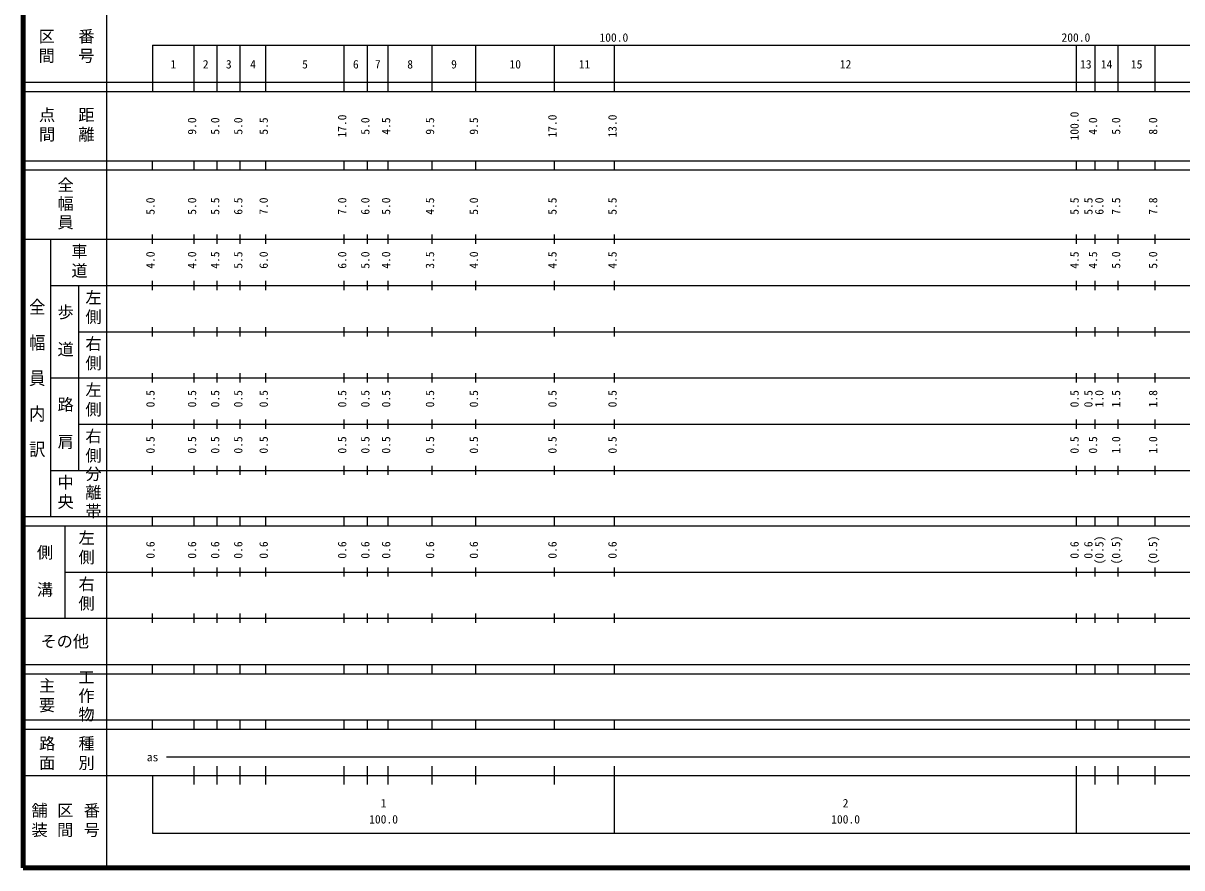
# Model space of a CAD drawing. Units: millimetres on the paper, enlarged 1000 times. Extents: x 40000 to 680000, y 20000 to 380000.
# Drawn here: x 40000 to 290775, y 20000 to 202759 of the extents above; entities that cross this region are included whole.
import ezdxf
from ezdxf.enums import TextEntityAlignment as Align

# ---------------------------------------------------------------- set-up
doc = ezdxf.new("R2010")
doc.units = ezdxf.units.MM
doc.header["$LTSCALE"] = 1000
doc.layers.add('M-TTL', color=2, linetype='Continuous', lineweight=140)
doc.layers.add('M-TTL-BAND', color=7, linetype='Continuous', lineweight=25)
doc.styles.add('@ＭＳ ゴシック', font='')
doc.styles.add('ＭＳ ゴシック', font='')
doc.styles.get('@ＭＳ ゴシック').set_extended_font_data('@MS Gothic')
doc.styles.get('ＭＳ ゴシック').set_extended_font_data('MS Gothic')

msp = doc.modelspace()

# ---------------------------------------------------------------- linework, layer by layer
at = {"layer": 'M-TTL'}
for p, q in [((40000, 380000), (40000, 20000)), ((40000, 20000), (680000, 20000))]:
    msp.add_line(p, q, dxfattribs=at)
at = {"layer": 'M-TTL-BAND'}
for p, q in [((58000, 370000), (58000, 20000)), ((68000, 198000), (579000, 198000)), ((68000, 198000), (68000, 188000)), ((77000, 188000), (77000, 198000)), ((82000, 188000), (82000, 198000)), ((87000, 188000), (87000, 198000)), ((92500, 188000), (92500, 198000)), ((109500, 188000), (109500, 198000)), ((114500, 188000), (114500, 198000)), ((119000, 188000), (119000, 198000)), ((128500, 188000), (128500, 198000)), ((138000, 188000), (138000, 198000)), ((155000, 188000), (155000, 198000)), ((168000, 188000), (168000, 198000)), ((268000, 188000), (268000, 198000)), ((272000, 188000), (272000, 198000)), ((277000, 188000), (277000, 198000)), ((285000, 188000), (285000, 198000)), ((40000, 190000), (579000, 190000)), ((40000, 188000), (579000, 188000)), ((40000, 173000), (579000, 173000)), ((40000, 171000), (579000, 171000)), ((68000, 171000), (68000, 173000)), ((77000, 171000), (77000, 173000)), ((82000, 171000), (82000, 173000)), ((87000, 171000), (87000, 173000)), ((92500, 171000), (92500, 173000)), ((109500, 171000), (109500, 173000)), ((114500, 171000), (114500, 173000)), ((119000, 171000), (119000, 173000)), ((128500, 171000), (128500, 173000)), ((138000, 171000), (138000, 173000)), ((155000, 171000), (155000, 173000)), ((168000, 171000), (168000, 173000)), ((268000, 171000), (268000, 173000)), ((272000, 171000), (272000, 173000)), ((277000, 171000), (277000, 173000)), ((285000, 171000), (285000, 173000)), ((40000, 156000), (579000, 156000)), ((46000, 96000), (46000, 156000)), ((68000, 155000), (68000, 157000)), ((77000, 155000), (77000, 157000)), ((82000, 155000), (82000, 157000)), ((87000, 155000), (87000, 157000)), ((92500, 155000), (92500, 157000)), ((109500, 155000), (109500, 157000)), ((114500, 155000), (114500, 157000)), ((119000, 155000), (119000, 157000)), ((128500, 155000), (128500, 157000)), ((138000, 155000), (138000, 157000)), ((155000, 155000), (155000, 157000)), ((168000, 155000), (168000, 157000)), ((268000, 155000), (268000, 157000)), ((272000, 155000), (272000, 157000)), ((277000, 155000), (277000, 157000)), ((285000, 155000), (285000, 157000)), ((46000, 146000), (579000, 146000)), ((52000, 146000), (52000, 106000)), ((68000, 145000), (68000, 147000)), ((77000, 145000), (77000, 147000)), ((82000, 145000), (82000, 147000)), ((87000, 145000), (87000, 147000)), ((92500, 145000), (92500, 147000)), ((109500, 145000), (109500, 147000)), ((114500, 145000), (114500, 147000)), ((119000, 145000), (119000, 147000)), ((128500, 145000), (128500, 147000)), ((138000, 145000), (138000, 147000)), ((155000, 145000), (155000, 147000)), ((168000, 145000), (168000, 147000)), ((268000, 145000), (268000, 147000)), ((272000, 145000), (272000, 147000)), ((277000, 145000), (277000, 147000)), ((285000, 145000), (285000, 147000)), ((52000, 136000), (579000, 136000)), ((68000, 135000), (68000, 137000)), ((77000, 135000), (77000, 137000)), ((82000, 135000), (82000, 137000)), ((87000, 135000), (87000, 137000)), ((92500, 135000), (92500, 137000)), ((109500, 135000), (109500, 137000)), ((114500, 135000), (114500, 137000)), ((119000, 135000), (119000, 137000)), ((128500, 135000), (128500, 137000)), ((138000, 135000), (138000, 137000)), ((155000, 135000), (155000, 137000)), ((168000, 135000), (168000, 137000)), ((268000, 135000), (268000, 137000)), ((272000, 135000), (272000, 137000)), ((277000, 135000), (277000, 137000)), ((285000, 135000), (285000, 137000)), ((46000, 126000), (579000, 126000)), ((68000, 125000), (68000, 127000)), ((77000, 125000), (77000, 127000)), ((82000, 125000), (82000, 127000)), ((87000, 125000), (87000, 127000)), ((92500, 125000), (92500, 127000)), ((109500, 125000), (109500, 127000)), ((114500, 125000), (114500, 127000)), ((119000, 125000), (119000, 127000)), ((128500, 125000), (128500, 127000)), ((138000, 125000), (138000, 127000)), ((155000, 125000), (155000, 127000)), ((168000, 125000), (168000, 127000)), ((268000, 125000), (268000, 127000)), ((272000, 125000), (272000, 127000)), ((277000, 125000), (277000, 127000)), ((285000, 125000), (285000, 127000)), ((52000, 116000), (579000, 116000)), ((68000, 115000), (68000, 117000)), ((77000, 115000), (77000, 117000)), ((82000, 115000), (82000, 117000)), ((87000, 115000), (87000, 117000)), ((92500, 115000), (92500, 117000)), ((109500, 115000), (109500, 117000)), ((114500, 115000), (114500, 117000)), ((119000, 115000), (119000, 117000)), ((128500, 115000), (128500, 117000)), ((138000, 115000), (138000, 117000)), ((155000, 115000), (155000, 117000)), ((168000, 115000), (168000, 117000)), ((268000, 115000), (268000, 117000)), ((272000, 115000), (272000, 117000)), ((277000, 115000), (277000, 117000)), ((285000, 115000), (285000, 117000)), ((46000, 106000), (579000, 106000)), ((68000, 105000), (68000, 107000)), ((77000, 105000), (77000, 107000)), ((82000, 105000), (82000, 107000)), ((87000, 105000), (87000, 107000)), ((92500, 105000), (92500, 107000)), ((109500, 105000), (109500, 107000)), ((114500, 105000), (114500, 107000)), ((119000, 105000), (119000, 107000)), ((128500, 105000), (128500, 107000)), ((138000, 105000), (138000, 107000)), ((155000, 105000), (155000, 107000)), ((168000, 105000), (168000, 107000)), ((268000, 105000), (268000, 107000)), ((272000, 105000), (272000, 107000)), ((277000, 105000), (277000, 107000)), ((285000, 105000), (285000, 107000)), ((40000, 96000), (579000, 96000)), ((68000, 94000), (68000, 96000)), ((77000, 94000), (77000, 96000)), ((82000, 94000), (82000, 96000)), ((87000, 94000), (87000, 96000)), ((92500, 94000), (92500, 96000)), ((109500, 94000), (109500, 96000)), ((114500, 94000), (114500, 96000)), ((119000, 94000), (119000, 96000)), ((128500, 94000), (128500, 96000)), ((138000, 94000), (138000, 96000)), ((155000, 94000), (155000, 96000)), ((168000, 94000), (168000, 96000)), ((268000, 94000), (268000, 96000)), ((272000, 94000), (272000, 96000)), ((277000, 94000), (277000, 96000)), ((285000, 94000), (285000, 96000)), ((40000, 94000), (579000, 94000)), ((49000, 94000), (49000, 74000)), ((49000, 84000), (579000, 84000)), ((68000, 83000), (68000, 85000)), ((77000, 83000), (77000, 85000)), ((82000, 83000), (82000, 85000)), ((87000, 83000), (87000, 85000)), ((92500, 83000), (92500, 85000)), ((109500, 83000), (109500, 85000)), ((114500, 83000), (114500, 85000)), ((119000, 83000), (119000, 85000)), ((128500, 83000), (128500, 85000)), ((138000, 83000), (138000, 85000)), ((155000, 83000), (155000, 85000)), ((168000, 83000), (168000, 85000)), ((268000, 83000), (268000, 85000)), ((272000, 83000), (272000, 85000)), ((277000, 83000), (277000, 85000)), ((285000, 83000), (285000, 85000)), ((40000, 74000), (579000, 74000)), ((68000, 73000), (68000, 75000)), ((77000, 73000), (77000, 75000)), ((82000, 73000), (82000, 75000)), ((87000, 73000), (87000, 75000)), ((92500, 73000), (92500, 75000)), ((109500, 73000), (109500, 75000)), ((114500, 73000), (114500, 75000)), ((119000, 73000), (119000, 75000)), ((128500, 73000), (128500, 75000)), ((138000, 73000), (138000, 75000)), ((155000, 73000), (155000, 75000)), ((168000, 73000), (168000, 75000)), ((268000, 73000), (268000, 75000)), ((272000, 73000), (272000, 75000)), ((277000, 73000), (277000, 75000)), ((285000, 73000), (285000, 75000)), ((40000, 64000), (579000, 64000)), ((68000, 62000), (68000, 64000)), ((77000, 62000), (77000, 64000)), ((82000, 62000), (82000, 64000)), ((87000, 62000), (87000, 64000)), ((92500, 62000), (92500, 64000)), ((109500, 62000), (109500, 64000)), ((114500, 62000), (114500, 64000)), ((119000, 62000), (119000, 64000)), ((128500, 62000), (128500, 64000)), ((138000, 62000), (138000, 64000)), ((155000, 62000), (155000, 64000)), ((168000, 62000), (168000, 64000)), ((268000, 62000), (268000, 64000)), ((272000, 62000), (272000, 64000)), ((277000, 62000), (277000, 64000)), ((285000, 62000), (285000, 64000)), ((40000, 62000), (579000, 62000)), ((40000, 52000), (579000, 52000)), ((68000, 50000), (68000, 52000)), ((77000, 50000), (77000, 52000)), ((82000, 50000), (82000, 52000)), ((87000, 50000), (87000, 52000)), ((92500, 50000), (92500, 52000)), ((109500, 50000), (109500, 52000)), ((114500, 50000), (114500, 52000)), ((119000, 50000), (119000, 52000)), ((128500, 50000), (128500, 52000)), ((138000, 50000), (138000, 52000)), ((155000, 50000), (155000, 52000)), ((168000, 50000), (168000, 52000)), ((268000, 50000), (268000, 52000)), ((272000, 50000), (272000, 52000)), ((277000, 50000), (277000, 52000)), ((285000, 50000), (285000, 52000)), ((40000, 50000), (579000, 50000)), ((71000, 44000), (562000, 44000)), ((77000, 38000), (77000, 42000)), ((82000, 38000), (82000, 42000)), ((87000, 38000), (87000, 42000)), ((92500, 38000), (92500, 42000)), ((109500, 38000), (109500, 42000)), ((114500, 38000), (114500, 42000)), ((119000, 38000), (119000, 42000)), ((128500, 38000), (128500, 42000)), ((138000, 38000), (138000, 42000)), ((155000, 38000), (155000, 42000)), ((168000, 27500), (168000, 42000)), ((268000, 27500), (268000, 42000)), ((272000, 38000), (272000, 42000)), ((277000, 38000), (277000, 42000)), ((285000, 38000), (285000, 42000)), ((40000, 40000), (579000, 40000)), ((68000, 40000), (68000, 27500)), ((68000, 27500), (579000, 27500))]:
    msp.add_line(p, q, dxfattribs=at)

# ---------------------------------------------------------------- texts
at = {"layer": 'M-TTL-BAND', "style": 'ＭＳ ゴシック'}
for s, p in [('100.0', (167844, 198195)), ('200.0', (267844, 198195)), ('1', (72500, 192405)), ('2', (79500, 192405)), ('3', (84500, 192405)), ('4', (89750, 192405)), ('5', (101000, 192405)), ('6', (112000, 192405)), ('7', (116750, 192405)), ('8', (123750, 192405)), ('9', (133250, 192405)), ('10', (146500, 192405)), ('11', (161500, 192405)), ('12', (218000, 192405)), ('13', (270000, 192405)), ('14', (274500, 192405)), ('15', (281000, 192405)), ('as', (68000, 42500)), ('1', (118000, 32523)), ('2', (218000, 32523)), ('100.0', (118000, 29033)), ('100.0', (218000, 29033))]:
    msp.add_text(s, height=1833, dxfattribs=at).set_placement(p, align=Align.BOTTOM_CENTER)
for s, p in [('100.0', (269000, 180500)), ('9.0', (78000, 180500)), ('5.0', (83000, 180500)), ('5.0', (88000, 180500)), ('5.5', (93500, 180500)), ('17.0', (110500, 180500)), ('5.0', (115500, 180500)), ('4.5', (120000, 180500)), ('9.5', (129500, 180500)), ('9.5', (139000, 180500)), ('17.0', (156000, 180500)), ('13.0', (169000, 180500)), ('4.0', (273000, 180500)), ('5.0', (278000, 180500)), ('8.0', (286000, 180500)), ('5.0', (69000, 163174)), ('5.0', (78000, 163174)), ('5.5', (83000, 163174)), ('6.5', (88000, 163174)), ('7.0', (93500, 163174)), ('7.0', (110500, 163174)), ('6.0', (115500, 163174)), ('5.0', (120000, 163174)), ('4.5', (129500, 163174)), ('5.0', (139000, 163174)), ('5.5', (156000, 163174)), ('5.5', (169000, 163174)), ('5.5', (269000, 163174)), ('5.5', (272000, 163174)), ('6.0', (274370, 163174)), ('7.5', (278000, 163174)), ('7.8', (286000, 163174)), ('4.0', (69000, 151500)), ('4.0', (78000, 151500)), ('4.5', (83000, 151500)), ('5.5', (88000, 151500)), ('6.0', (93500, 151500)), ('6.0', (110500, 151500)), ('5.0', (115500, 151500)), ('4.0', (120000, 151500)), ('3.5', (129500, 151500)), ('4.0', (139000, 151500)), ('4.5', (156000, 151500)), ('4.5', (169000, 151500)), ('4.5', (269000, 151500)), ('4.5', (273000, 151500)), ('5.0', (278000, 151500)), ('5.0', (286000, 151500)), ('0.5', (69000, 121500)), ('0.5', (78000, 121500)), ('0.5', (83000, 121500)), ('0.5', (88000, 121500)), ('0.5', (93500, 121500)), ('0.5', (110500, 121500)), ('0.5', (115500, 121500)), ('0.5', (120000, 121500)), ('0.5', (129500, 121500)), ('0.5', (139000, 121500)), ('0.5', (156000, 121500)), ('0.5', (169000, 121500)), ('0.5', (269000, 121500)), ('0.5', (272000, 121500)), ('1.0', (274370, 121500)), ('1.5', (278000, 121500)), ('1.8', (286000, 121500)), ('0.5', (69000, 111500)), ('0.5', (78000, 111500)), ('0.5', (83000, 111500)), ('0.5', (88000, 111500)), ('0.5', (93500, 111500)), ('0.5', (110500, 111500)), ('0.5', (115500, 111500)), ('0.5', (120000, 111500)), ('0.5', (129500, 111500)), ('0.5', (139000, 111500)), ('0.5', (156000, 111500)), ('0.5', (169000, 111500)), ('0.5', (269000, 111500)), ('0.5', (273000, 111500)), ('1.0', (278000, 111500)), ('1.0', (286000, 111500)), ('0.6', (69000, 88764)), ('0.6', (78000, 88764)), ('0.6', (83000, 88764)), ('0.6', (88000, 88764)), ('0.6', (93500, 88764)), ('0.6', (110500, 88764)), ('0.6', (115500, 88764)), ('0.6', (120000, 88764)), ('0.6', (129500, 88764)), ('0.6', (139000, 88764)), ('0.6', (156000, 88764)), ('0.6', (169000, 88764)), ('0.6', (269000, 88764)), ('0.6', (272000, 88764)), ('(0.5)', (274370, 88764)), ('(0.5)', (278000, 88764)), ('(0.5)', (286000, 88764))]:
    msp.add_text(s, height=1833, rotation=90, dxfattribs=at).set_placement(p, align=Align.BOTTOM_CENTER)
at = {"layer": 'M-TTL-BAND', "style": '@ＭＳ ゴシック', "width": 1.1}
msp.add_text('全\u3000幅\u3000員\u3000内\u3000訳', height=2566, rotation=270, dxfattribs=at).set_placement((43000, 126000), align=Align.MIDDLE_CENTER)
at = {"layer": 'M-TTL-BAND', "style": 'ＭＳ ゴシック'}
msp.add_text('その他', height=2566, dxfattribs=at).set_placement((49000, 69000), align=Align.MIDDLE_CENTER)
at = {"layer": 'M-TTL-BAND', "char_height": 2566, "attachment_point": 5, "rotation": 270, "style": '@ＭＳ ゴシック'}
for s, insert in [('\\T1.2;区間', (45000, 197500)), ('\\T1.2;番号', (53500, 197500)), ('\\T1.2;点間', (45000, 180500)), ('\\T1.2;距離', (53500, 180500)), ('\\T1.15;全幅員', (49000, 163500)), ('\\T1.2;車道', (52000, 151000)), ('\\T1.2;左側', (55000, 141000)), ('\\T1.15;歩\u3000道', (49000, 136000)), ('\\T1.2;右側', (55000, 131000)), ('\\T1.2;左側', (55000, 121000)), ('\\T1.15;路\u3000肩', (49000, 116000)), ('\\T1.2;右側', (55000, 111000)), ('\\T1.15;分離帯', (55000, 101000)), ('\\T1.2;中央', (49000, 101000)), ('\\T1.2;左側', (53500, 89000)), ('\\T1.15;側\u3000溝', (44500, 84000)), ('\\T1.2;右側', (53500, 79000)), ('\\T1.2;主要', (45000, 57000)), ('\\T1.15;工作物', (53500, 57000)), ('\\T1.2;路面', (45000, 44500)), ('\\T1.2;種別', (53500, 44500)), ('\\T1.2;舗装', (43333, 30000)), ('\\T1.2;区間', (49000, 30000)), ('\\T1.2;番号', (54667, 30000))]:
    msp.add_mtext(s, dxfattribs=dict(at, insert=insert))

doc.saveas('drawing.dxf')
